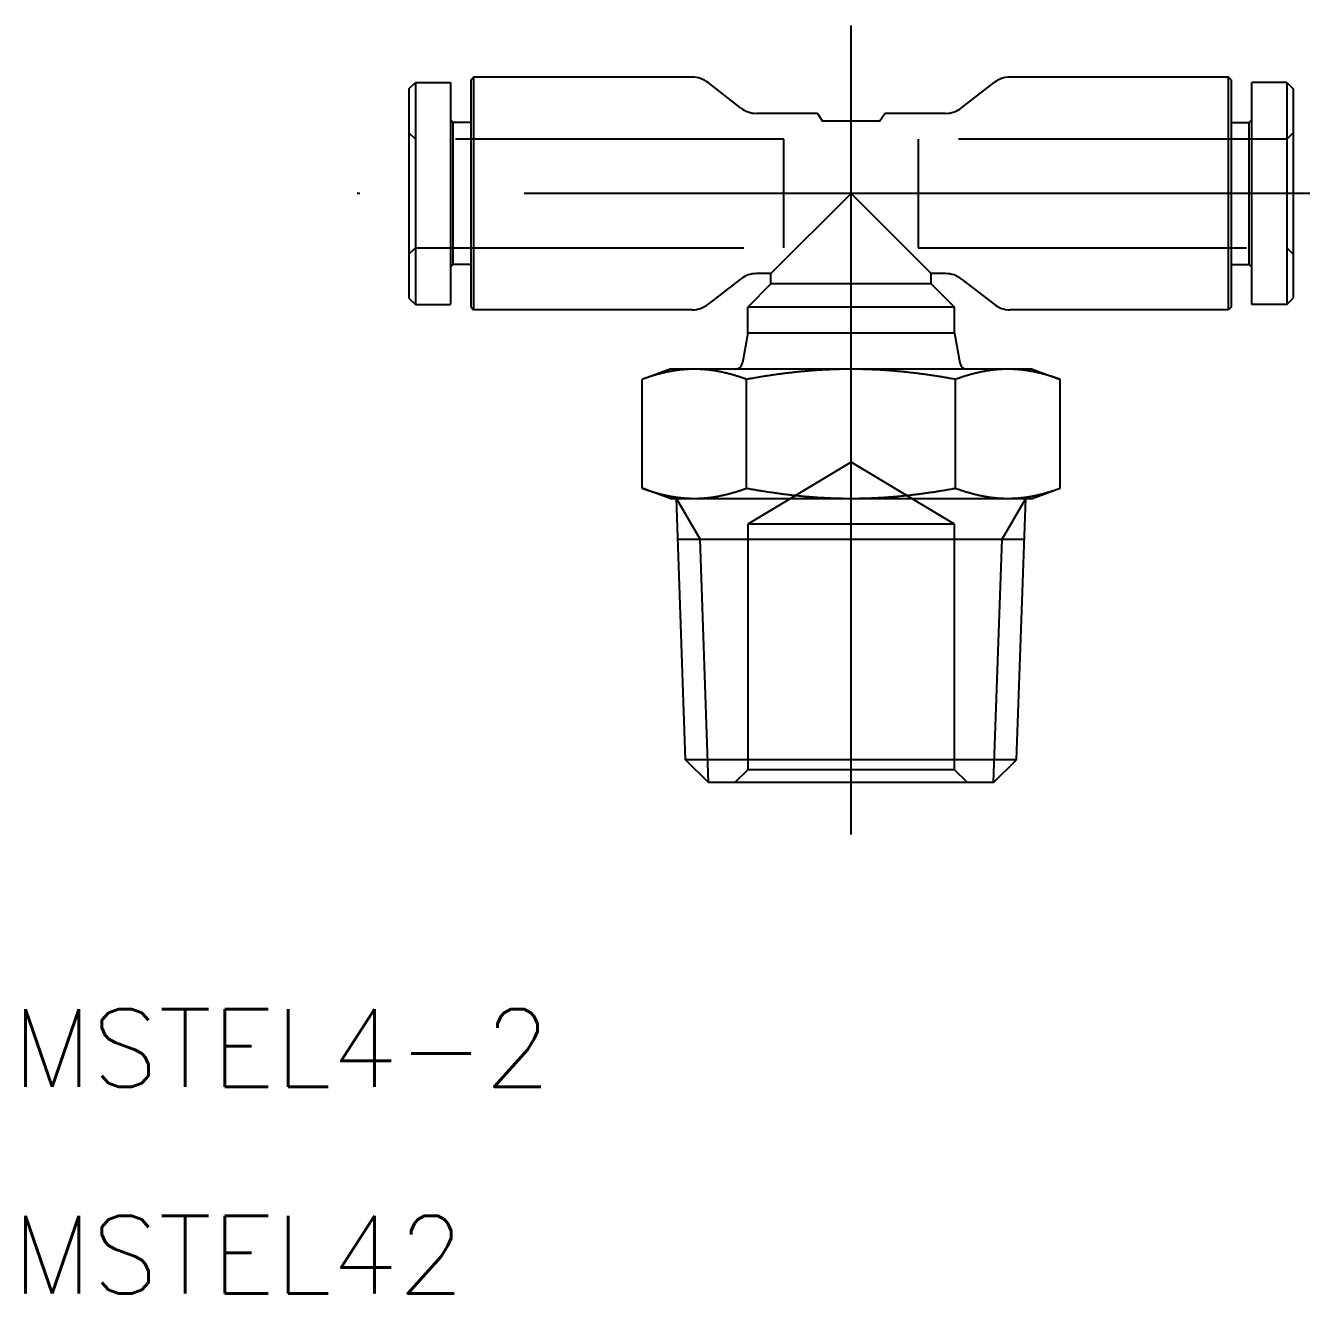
# Model space of a CAD drawing. Extents: x -31.9 to 42.6, y -42.6 to 6.5.
# Drawn here: x -31.93 to 17.42, y -42.57 to 6.5 of the extents above; entities that cross this region are included whole.
import ezdxf

# ---------------------------------------------------------------- set-up
doc = ezdxf.new("R2010")
doc.units = 0
doc.linetypes.add('CENTER', pattern=[50.8, 31.75, -6.35, 6.35, -6.35])
doc.linetypes.add('DASHED', pattern=[19.05, 12.7, -6.35])
doc.layers.get('0').update_dxf_attribs({"linetype": 'CONTINUOUS'})
doc.layers.add('CENTER', color=1, linetype='CENTER')
doc.styles.get("Standard").update_dxf_attribs({"font": 'txt.shx', "height": 3, "bigfont": 'bigfont.shx'})

msp = doc.modelspace()

# ---------------------------------------------------------------- linework, layer by layer
at = {"color": 7, "linetype": 'CONTINUOUS'}
for p, q in [((-14.7, 4.4), (-14.6, 4.5)), ((-6.143, 4.5), (-14.6, 4.5)), ((-14.6, 4.5), (-14.6, -4.5)), ((14.6, 4.5), (6.143, 4.5)), ((14.6, -4.5), (14.6, 4.5)), ((14.7, 4.4), (14.6, 4.5)), ((-17.1, 4.05), (-16.85, 4.3)), ((-17.1, 4.05), (-17.1, -4.05)), ((-16.85, 4.3), (-16.85, -4.3)), ((-16.85, 4.3), (-15.5, 4.3)), ((-15.5, 4.3), (-15.5, -4.3)), ((-14.7, -4.4), (-14.7, 4.4)), ((-4.271, 3.311), (-5.529, 4.289)), ((4.271, 3.311), (5.529, 4.289)), ((14.7, 4.4), (14.7, -4.4)), ((15.5, -4.3), (15.5, 4.3)), ((16.85, 4.3), (15.5, 4.3)), ((16.85, 4.3), (16.85, -4.3)), ((16.85, 4.3), (17.1, 4.05)), ((17.1, 4.05), (17.1, -4.05)), ((-1.3, 3.1), (-3.657, 3.1)), ((-1.3, 3.1), (-1.1, 2.8)), ((1.1, 2.8), (1.3, 3.1)), ((3.657, 3.1), (1.3, 3.1)), ((-15.4, 2.75), (-15.5, 2.85)), ((-15.4, 2.75), (-15.4, -2.75)), ((-14.7, 2.75), (-15.4, 2.75)), ((1.1, 2.8), (-1.1, 2.8)), ((14.7, 2.75), (15.4, 2.75)), ((15.4, 2.75), (15.5, 2.85)), ((15.4, -2.75), (15.4, 2.75)), ((0, 0), (-3.1, -3.1)), ((3.1, -3.1), (0, 0)), ((-15.4, -2.75), (-15.5, -2.85)), ((-14.7, -2.75), (-15.4, -2.75)), ((14.7, -2.75), (15.4, -2.75)), ((15.4, -2.75), (15.5, -2.85)), ((-4.271, -3.311), (-5.529, -4.289)), ((-3.1, -3.1), (-3.657, -3.1)), ((-3.1, -3.5), (-3.1, -3.1)), ((3.1, -3.5), (3.1, -3.1)), ((3.657, -3.1), (3.1, -3.1)), ((4.271, -3.311), (5.529, -4.289)), ((-3.1, -3.5), (-4, -4.4)), ((3.1, -3.5), (-3.1, -3.5)), ((3.1, -3.5), (4, -4.4)), ((-17.1, -4.05), (-16.85, -4.3)), ((-16.85, -4.3), (-15.5, -4.3)), ((-14.7, -4.4), (-14.6, -4.5)), ((4, -4.4), (-4, -4.4)), ((-4, -5.4), (-4, -4.4)), ((4, -5.4), (4, -4.4)), ((14.7, -4.4), (14.6, -4.5)), ((16.85, -4.3), (15.5, -4.3)), ((16.85, -4.3), (17.1, -4.05)), ((-6.143, -4.5), (-14.6, -4.5)), ((14.6, -4.5), (6.143, -4.5)), ((-4, -5.4), (-4.206, -6.553)), ((4, -5.4), (-4, -5.4)), ((4, -5.4), (4.206, -6.553)), ((-7, -6.8), (-8.083, -7.194)), ((-6.062, -6.8), (-7, -6.8)), ((0, -6.8), (-6.062, -6.8)), ((6.062, -6.8), (0, -6.8)), ((7, -6.8), (6.062, -6.8)), ((7, -6.8), (8.083, -7.194)), ((-8.083, -11.406), (-8.083, -7.194)), ((-4.041, -11.406), (-4.041, -7.194)), ((4.041, -11.406), (4.041, -7.194)), ((8.083, -11.406), (8.083, -7.194)), ((-7, -11.8), (-8.083, -11.406)), ((-7, -11.8), (-6.062, -11.8)), ((-6.4, -21.913), (-6.753, -11.8)), ((-6.062, -11.8), (0, -11.8)), ((0, -11.8), (6.062, -11.8)), ((6.062, -11.8), (7, -11.8)), ((6.4, -21.913), (6.753, -11.8)), ((7, -11.8), (8.083, -11.406)), ((-6.698, -13.378), (6.698, -13.378)), ((6.4, -21.913), (-6.4, -21.913)), ((-5.513, -22.8), (-6.4, -21.913)), ((5.513, -22.8), (6.4, -21.913)), ((5.513, -22.8), (-5.513, -22.8))]:
    msp.add_line(p, q, dxfattribs=at)
at = {"color": 3, "linetype": 'DASHED'}
for p, q in [((-16.85, 2.1), (-17.1, 2.35)), ((-2.6, 2.1), (-16.85, 2.1)), ((-2.6, -2.1), (-2.6, 2.1)), ((2.6, 2.1), (2.6, -2.1)), ((16.85, 2.1), (2.6, 2.1)), ((17.1, 2.35), (16.85, 2.1)), ((-17.1, -2.35), (-16.85, -2.1)), ((-16.85, -2.1), (-2.6, -2.1)), ((2.6, -2.1), (16.85, -2.1)), ((16.85, -2.1), (17.1, -2.35)), ((0, -10.397), (-4, -12.8)), ((4, -12.8), (0, -10.397)), ((4, -12.8), (-4, -12.8)), ((-4, -12.8), (-4, -22.3)), ((4, -22.3), (4, -12.8)), ((-4, -22.3), (-4.5, -22.8)), ((4, -22.3), (-4, -22.3)), ((4.5, -22.8), (4, -22.3))]:
    msp.add_line(p, q, dxfattribs=at)
at = {"color": 3, "linetype": 'CONTINUOUS'}
for p, q in [((-5.842, -13.378), (-6.753, -11.8)), ((5.842, -13.378), (6.753, -11.8)), ((-5.513, -22.8), (-5.842, -13.378)), ((5.513, -22.8), (5.842, -13.378))]:
    msp.add_line(p, q, dxfattribs=at)
at = {"color": 7}
for points in [[(-6.062, -6.8, 0), (-6.084, -6.8, 0), (-6.105, -6.8, 0), (-6.126, -6.8, 0), (-6.148, -6.801, 0), (-6.169, -6.801, 0), (-6.19, -6.802, 0), (-6.211, -6.802, 0), (-6.233, -6.803, 0), (-6.254, -6.804, 0), (-6.275, -6.805, 0), (-6.296, -6.806, 0), (-6.317, -6.807, 0), (-6.338, -6.808, 0), (-6.359, -6.809, 0), (-6.38, -6.811, 0), (-6.401, -6.812, 0), (-6.422, -6.813, 0), (-6.443, -6.815, 0), (-6.464, -6.817, 0), (-6.485, -6.819, 0), (-6.506, -6.82, 0), (-6.527, -6.822, 0), (-6.548, -6.824, 0), (-6.569, -6.827, 0), (-6.59, -6.829, 0), (-6.61, -6.831, 0), (-6.631, -6.833, 0), (-6.652, -6.836, 0), (-6.673, -6.838, 0), (-6.694, -6.841, 0), (-6.715, -6.844, 0), (-6.735, -6.847, 0), (-6.756, -6.85, 0), (-6.777, -6.853, 0), (-6.798, -6.856, 0), (-6.819, -6.859, 0), (-6.839, -6.862, 0), (-6.86, -6.865, 0), (-6.881, -6.869, 0), (-6.902, -6.872, 0), (-6.923, -6.876, 0), (-6.944, -6.88, 0), (-6.964, -6.883, 0), (-6.985, -6.887, 0), (-7.006, -6.891, 0), (-7.027, -6.895, 0), (-7.048, -6.899, 0), (-7.069, -6.903, 0), (-7.09, -6.908, 0), (-7.111, -6.912, 0), (-7.132, -6.916, 0), (-7.152, -6.921, 0), (-7.173, -6.925, 0), (-7.194, -6.93, 0), (-7.215, -6.935, 0), (-7.237, -6.94, 0), (-7.258, -6.944, 0), (-7.279, -6.949, 0), (-7.3, -6.955, 0), (-7.321, -6.96, 0), (-7.342, -6.965, 0), (-7.363, -6.97, 0), (-7.384, -6.976, 0), (-7.406, -6.981, 0), (-7.427, -6.987, 0), (-7.448, -6.992, 0), (-7.47, -6.998, 0), (-7.491, -7.004, 0), (-7.512, -7.01, 0), (-7.534, -7.016, 0), (-7.555, -7.022, 0), (-7.577, -7.028, 0), (-7.598, -7.035, 0), (-7.62, -7.041, 0), (-7.641, -7.047, 0), (-7.663, -7.054, 0), (-7.685, -7.06, 0), (-7.706, -7.067, 0), (-7.728, -7.074, 0), (-7.75, -7.081, 0), (-7.772, -7.088, 0), (-7.794, -7.095, 0), (-7.816, -7.102, 0), (-7.838, -7.109, 0), (-7.86, -7.116, 0), (-7.882, -7.124, 0), (-7.904, -7.131, 0), (-7.926, -7.139, 0), (-7.948, -7.146, 0), (-7.971, -7.154, 0), (-7.993, -7.162, 0), (-8.015, -7.17, 0), (-8.038, -7.178, 0), (-8.06, -7.186, 0), (-8.083, -7.194, 0)], [(-4.041, -7.194, 0), (-4.064, -7.186, 0), (-4.087, -7.178, 0), (-4.109, -7.17, 0), (-4.131, -7.162, 0), (-4.154, -7.154, 0), (-4.176, -7.146, 0), (-4.198, -7.139, 0), (-4.22, -7.131, 0), (-4.243, -7.124, 0), (-4.265, -7.116, 0), (-4.287, -7.109, 0), (-4.309, -7.102, 0), (-4.331, -7.095, 0), (-4.353, -7.088, 0), (-4.374, -7.081, 0), (-4.396, -7.074, 0), (-4.418, -7.067, 0), (-4.44, -7.06, 0), (-4.461, -7.054, 0), (-4.483, -7.047, 0), (-4.505, -7.041, 0), (-4.526, -7.035, 0), (-4.548, -7.028, 0), (-4.569, -7.022, 0), (-4.591, -7.016, 0), (-4.612, -7.01, 0), (-4.633, -7.004, 0), (-4.655, -6.998, 0), (-4.676, -6.992, 0), (-4.697, -6.987, 0), (-4.719, -6.981, 0), (-4.74, -6.976, 0), (-4.761, -6.97, 0), (-4.782, -6.965, 0), (-4.803, -6.96, 0), (-4.825, -6.955, 0), (-4.846, -6.949, 0), (-4.867, -6.944, 0), (-4.888, -6.94, 0), (-4.909, -6.935, 0), (-4.93, -6.93, 0), (-4.951, -6.925, 0), (-4.972, -6.921, 0), (-4.993, -6.916, 0), (-5.014, -6.912, 0), (-5.035, -6.908, 0), (-5.056, -6.903, 0), (-5.077, -6.899, 0), (-5.097, -6.895, 0), (-5.118, -6.891, 0), (-5.139, -6.887, 0), (-5.16, -6.883, 0), (-5.181, -6.88, 0), (-5.202, -6.876, 0), (-5.223, -6.872, 0), (-5.243, -6.869, 0), (-5.264, -6.865, 0), (-5.285, -6.862, 0), (-5.306, -6.859, 0), (-5.327, -6.856, 0), (-5.347, -6.853, 0), (-5.368, -6.85, 0), (-5.389, -6.847, 0), (-5.41, -6.844, 0), (-5.431, -6.841, 0), (-5.451, -6.838, 0), (-5.472, -6.836, 0), (-5.493, -6.833, 0), (-5.514, -6.831, 0), (-5.535, -6.829, 0), (-5.556, -6.827, 0), (-5.577, -6.824, 0), (-5.597, -6.822, 0), (-5.618, -6.82, 0), (-5.639, -6.819, 0), (-5.66, -6.817, 0), (-5.681, -6.815, 0), (-5.702, -6.813, 0), (-5.723, -6.812, 0), (-5.744, -6.811, 0), (-5.765, -6.809, 0), (-5.786, -6.808, 0), (-5.807, -6.807, 0), (-5.828, -6.806, 0), (-5.849, -6.805, 0), (-5.871, -6.804, 0), (-5.892, -6.803, 0), (-5.913, -6.802, 0), (-5.934, -6.802, 0), (-5.955, -6.801, 0), (-5.977, -6.801, 0), (-5.998, -6.8, 0), (-6.019, -6.8, 0), (-6.041, -6.8, 0), (-6.062, -6.8, 0)], [(0, -6.8, 0), (-0.043, -6.8, 0), (-0.086, -6.8, 0), (-0.128, -6.8, 0), (-0.171, -6.801, 0), (-0.214, -6.801, 0), (-0.256, -6.802, 0), (-0.299, -6.802, 0), (-0.341, -6.803, 0), (-0.383, -6.804, 0), (-0.426, -6.805, 0), (-0.468, -6.806, 0), (-0.51, -6.807, 0), (-0.552, -6.808, 0), (-0.594, -6.809, 0), (-0.636, -6.811, 0), (-0.678, -6.812, 0), (-0.72, -6.813, 0), (-0.762, -6.815, 0), (-0.804, -6.817, 0), (-0.846, -6.819, 0), (-0.888, -6.82, 0), (-0.929, -6.822, 0), (-0.971, -6.824, 0), (-1.013, -6.827, 0), (-1.055, -6.829, 0), (-1.096, -6.831, 0), (-1.138, -6.833, 0), (-1.18, -6.836, 0), (-1.221, -6.838, 0), (-1.263, -6.841, 0), (-1.305, -6.844, 0), (-1.346, -6.847, 0), (-1.388, -6.85, 0), (-1.43, -6.853, 0), (-1.471, -6.856, 0), (-1.513, -6.859, 0), (-1.554, -6.862, 0), (-1.596, -6.865, 0), (-1.638, -6.869, 0), (-1.679, -6.872, 0), (-1.721, -6.876, 0), (-1.763, -6.88, 0), (-1.804, -6.883, 0), (-1.846, -6.887, 0), (-1.888, -6.891, 0), (-1.93, -6.895, 0), (-1.971, -6.899, 0), (-2.013, -6.903, 0), (-2.055, -6.908, 0), (-2.097, -6.912, 0), (-2.139, -6.916, 0), (-2.181, -6.921, 0), (-2.223, -6.925, 0), (-2.265, -6.93, 0), (-2.307, -6.935, 0), (-2.349, -6.94, 0), (-2.391, -6.944, 0), (-2.433, -6.949, 0), (-2.475, -6.955, 0), (-2.517, -6.96, 0), (-2.56, -6.965, 0), (-2.602, -6.97, 0), (-2.644, -6.976, 0), (-2.687, -6.981, 0), (-2.729, -6.987, 0), (-2.772, -6.992, 0), (-2.815, -6.998, 0), (-2.857, -7.004, 0), (-2.9, -7.01, 0), (-2.943, -7.016, 0), (-2.986, -7.022, 0), (-3.029, -7.028, 0), (-3.072, -7.035, 0), (-3.115, -7.041, 0), (-3.158, -7.047, 0), (-3.202, -7.054, 0), (-3.245, -7.06, 0), (-3.288, -7.067, 0), (-3.332, -7.074, 0), (-3.375, -7.081, 0), (-3.419, -7.088, 0), (-3.463, -7.095, 0), (-3.507, -7.102, 0), (-3.551, -7.109, 0), (-3.595, -7.116, 0), (-3.639, -7.124, 0), (-3.683, -7.131, 0), (-3.728, -7.139, 0), (-3.772, -7.146, 0), (-3.817, -7.154, 0), (-3.862, -7.162, 0), (-3.906, -7.17, 0), (-3.951, -7.178, 0), (-3.996, -7.186, 0), (-4.041, -7.194, 0)], [(4.041, -7.194, 0), (3.996, -7.186, 0), (3.951, -7.178, 0), (3.906, -7.17, 0), (3.862, -7.162, 0), (3.817, -7.154, 0), (3.772, -7.146, 0), (3.728, -7.139, 0), (3.683, -7.131, 0), (3.639, -7.124, 0), (3.595, -7.116, 0), (3.551, -7.109, 0), (3.507, -7.102, 0), (3.463, -7.095, 0), (3.419, -7.088, 0), (3.375, -7.081, 0), (3.332, -7.074, 0), (3.288, -7.067, 0), (3.245, -7.06, 0), (3.202, -7.054, 0), (3.158, -7.047, 0), (3.115, -7.041, 0), (3.072, -7.035, 0), (3.029, -7.028, 0), (2.986, -7.022, 0), (2.943, -7.016, 0), (2.9, -7.01, 0), (2.857, -7.004, 0), (2.815, -6.998, 0), (2.772, -6.992, 0), (2.729, -6.987, 0), (2.687, -6.981, 0), (2.644, -6.976, 0), (2.602, -6.97, 0), (2.56, -6.965, 0), (2.517, -6.96, 0), (2.475, -6.955, 0), (2.433, -6.949, 0), (2.391, -6.944, 0), (2.349, -6.94, 0), (2.307, -6.935, 0), (2.265, -6.93, 0), (2.223, -6.925, 0), (2.181, -6.921, 0), (2.139, -6.916, 0), (2.097, -6.912, 0), (2.055, -6.908, 0), (2.013, -6.903, 0), (1.971, -6.899, 0), (1.93, -6.895, 0), (1.888, -6.891, 0), (1.846, -6.887, 0), (1.804, -6.883, 0), (1.763, -6.88, 0), (1.721, -6.876, 0), (1.679, -6.872, 0), (1.638, -6.869, 0), (1.596, -6.865, 0), (1.554, -6.862, 0), (1.513, -6.859, 0), (1.471, -6.856, 0), (1.43, -6.853, 0), (1.388, -6.85, 0), (1.346, -6.847, 0), (1.305, -6.844, 0), (1.263, -6.841, 0), (1.221, -6.838, 0), (1.18, -6.836, 0), (1.138, -6.833, 0), (1.096, -6.831, 0), (1.055, -6.829, 0), (1.013, -6.827, 0), (0.971, -6.824, 0), (0.929, -6.822, 0), (0.888, -6.82, 0), (0.846, -6.819, 0), (0.804, -6.817, 0), (0.762, -6.815, 0), (0.72, -6.813, 0), (0.678, -6.812, 0), (0.636, -6.811, 0), (0.594, -6.809, 0), (0.552, -6.808, 0), (0.51, -6.807, 0), (0.468, -6.806, 0), (0.426, -6.805, 0), (0.383, -6.804, 0), (0.341, -6.803, 0), (0.299, -6.802, 0), (0.256, -6.802, 0), (0.214, -6.801, 0), (0.171, -6.801, 0), (0.128, -6.8, 0), (0.086, -6.8, 0), (0.043, -6.8, 0), (0, -6.8, 0)], [(6.062, -6.8, 0), (6.041, -6.8, 0), (6.019, -6.8, 0), (5.998, -6.8, 0), (5.977, -6.801, 0), (5.955, -6.801, 0), (5.934, -6.802, 0), (5.913, -6.802, 0), (5.892, -6.803, 0), (5.871, -6.804, 0), (5.849, -6.805, 0), (5.828, -6.806, 0), (5.807, -6.807, 0), (5.786, -6.808, 0), (5.765, -6.809, 0), (5.744, -6.811, 0), (5.723, -6.812, 0), (5.702, -6.813, 0), (5.681, -6.815, 0), (5.66, -6.817, 0), (5.639, -6.819, 0), (5.618, -6.82, 0), (5.597, -6.822, 0), (5.577, -6.824, 0), (5.556, -6.827, 0), (5.535, -6.829, 0), (5.514, -6.831, 0), (5.493, -6.833, 0), (5.472, -6.836, 0), (5.451, -6.838, 0), (5.431, -6.841, 0), (5.41, -6.844, 0), (5.389, -6.847, 0), (5.368, -6.85, 0), (5.347, -6.853, 0), (5.327, -6.856, 0), (5.306, -6.859, 0), (5.285, -6.862, 0), (5.264, -6.865, 0), (5.243, -6.869, 0), (5.223, -6.872, 0), (5.202, -6.876, 0), (5.181, -6.88, 0), (5.16, -6.883, 0), (5.139, -6.887, 0), (5.118, -6.891, 0), (5.097, -6.895, 0), (5.077, -6.899, 0), (5.056, -6.903, 0), (5.035, -6.908, 0), (5.014, -6.912, 0), (4.993, -6.916, 0), (4.972, -6.921, 0), (4.951, -6.925, 0), (4.93, -6.93, 0), (4.909, -6.935, 0), (4.888, -6.94, 0), (4.867, -6.944, 0), (4.846, -6.949, 0), (4.825, -6.955, 0), (4.803, -6.96, 0), (4.782, -6.965, 0), (4.761, -6.97, 0), (4.74, -6.976, 0), (4.719, -6.981, 0), (4.697, -6.987, 0), (4.676, -6.992, 0), (4.655, -6.998, 0), (4.633, -7.004, 0), (4.612, -7.01, 0), (4.591, -7.016, 0), (4.569, -7.022, 0), (4.548, -7.028, 0), (4.526, -7.035, 0), (4.505, -7.041, 0), (4.483, -7.047, 0), (4.461, -7.054, 0), (4.44, -7.06, 0), (4.418, -7.067, 0), (4.396, -7.074, 0), (4.374, -7.081, 0), (4.353, -7.088, 0), (4.331, -7.095, 0), (4.309, -7.102, 0), (4.287, -7.109, 0), (4.265, -7.116, 0), (4.243, -7.124, 0), (4.22, -7.131, 0), (4.198, -7.139, 0), (4.176, -7.146, 0), (4.154, -7.154, 0), (4.131, -7.162, 0), (4.109, -7.17, 0), (4.087, -7.178, 0), (4.064, -7.186, 0), (4.041, -7.194, 0)], [(8.083, -7.194, 0), (8.06, -7.186, 0), (8.038, -7.178, 0), (8.015, -7.17, 0), (7.993, -7.162, 0), (7.971, -7.154, 0), (7.948, -7.146, 0), (7.926, -7.139, 0), (7.904, -7.131, 0), (7.882, -7.124, 0), (7.86, -7.116, 0), (7.838, -7.109, 0), (7.816, -7.102, 0), (7.794, -7.095, 0), (7.772, -7.088, 0), (7.75, -7.081, 0), (7.728, -7.074, 0), (7.706, -7.067, 0), (7.685, -7.06, 0), (7.663, -7.054, 0), (7.641, -7.047, 0), (7.62, -7.041, 0), (7.598, -7.035, 0), (7.577, -7.028, 0), (7.555, -7.022, 0), (7.534, -7.016, 0), (7.512, -7.01, 0), (7.491, -7.004, 0), (7.47, -6.998, 0), (7.448, -6.992, 0), (7.427, -6.987, 0), (7.406, -6.981, 0), (7.384, -6.976, 0), (7.363, -6.97, 0), (7.342, -6.965, 0), (7.321, -6.96, 0), (7.3, -6.955, 0), (7.279, -6.949, 0), (7.258, -6.944, 0), (7.237, -6.94, 0), (7.215, -6.935, 0), (7.194, -6.93, 0), (7.173, -6.925, 0), (7.152, -6.921, 0), (7.132, -6.916, 0), (7.111, -6.912, 0), (7.09, -6.908, 0), (7.069, -6.903, 0), (7.048, -6.899, 0), (7.027, -6.895, 0), (7.006, -6.891, 0), (6.985, -6.887, 0), (6.964, -6.883, 0), (6.944, -6.88, 0), (6.923, -6.876, 0), (6.902, -6.872, 0), (6.881, -6.869, 0), (6.86, -6.865, 0), (6.839, -6.862, 0), (6.819, -6.859, 0), (6.798, -6.856, 0), (6.777, -6.853, 0), (6.756, -6.85, 0), (6.735, -6.847, 0), (6.715, -6.844, 0), (6.694, -6.841, 0), (6.673, -6.838, 0), (6.652, -6.836, 0), (6.631, -6.833, 0), (6.61, -6.831, 0), (6.59, -6.829, 0), (6.569, -6.827, 0), (6.548, -6.824, 0), (6.527, -6.822, 0), (6.506, -6.82, 0), (6.485, -6.819, 0), (6.464, -6.817, 0), (6.443, -6.815, 0), (6.422, -6.813, 0), (6.401, -6.812, 0), (6.38, -6.811, 0), (6.359, -6.809, 0), (6.338, -6.808, 0), (6.317, -6.807, 0), (6.296, -6.806, 0), (6.275, -6.805, 0), (6.254, -6.804, 0), (6.233, -6.803, 0), (6.211, -6.802, 0), (6.19, -6.802, 0), (6.169, -6.801, 0), (6.148, -6.801, 0), (6.126, -6.8, 0), (6.105, -6.8, 0), (6.084, -6.8, 0), (6.062, -6.8, 0)], [(-8.083, -11.406, 0), (-8.06, -11.414, 0), (-8.038, -11.422, 0), (-8.015, -11.43, 0), (-7.993, -11.438, 0), (-7.971, -11.446, 0), (-7.948, -11.454, 0), (-7.926, -11.461, 0), (-7.904, -11.469, 0), (-7.882, -11.476, 0), (-7.86, -11.484, 0), (-7.838, -11.491, 0), (-7.816, -11.498, 0), (-7.794, -11.505, 0), (-7.772, -11.512, 0), (-7.75, -11.519, 0), (-7.728, -11.526, 0), (-7.707, -11.533, 0), (-7.685, -11.54, 0), (-7.663, -11.546, 0), (-7.642, -11.553, 0), (-7.62, -11.559, 0), (-7.599, -11.565, 0), (-7.577, -11.572, 0), (-7.556, -11.578, 0), (-7.534, -11.584, 0), (-7.513, -11.59, 0), (-7.491, -11.596, 0), (-7.47, -11.602, 0), (-7.449, -11.607, 0), (-7.427, -11.613, 0), (-7.406, -11.619, 0), (-7.385, -11.624, 0), (-7.364, -11.63, 0), (-7.343, -11.635, 0), (-7.321, -11.64, 0), (-7.3, -11.645, 0), (-7.279, -11.65, 0), (-7.258, -11.655, 0), (-7.237, -11.66, 0), (-7.216, -11.665, 0), (-7.195, -11.67, 0), (-7.174, -11.675, 0), (-7.153, -11.679, 0), (-7.132, -11.684, 0), (-7.111, -11.688, 0), (-7.09, -11.692, 0), (-7.069, -11.697, 0), (-7.048, -11.701, 0), (-7.028, -11.705, 0), (-7.007, -11.709, 0), (-6.986, -11.713, 0), (-6.965, -11.717, 0), (-6.944, -11.72, 0), (-6.923, -11.724, 0), (-6.902, -11.728, 0), (-6.882, -11.731, 0), (-6.861, -11.735, 0), (-6.84, -11.738, 0), (-6.819, -11.741, 0), (-6.798, -11.744, 0), (-6.777, -11.747, 0), (-6.757, -11.75, 0), (-6.736, -11.753, 0), (-6.715, -11.756, 0), (-6.694, -11.759, 0), (-6.673, -11.761, 0), (-6.653, -11.764, 0), (-6.632, -11.767, 0), (-6.611, -11.769, 0), (-6.59, -11.771, 0), (-6.569, -11.773, 0), (-6.548, -11.776, 0), (-6.527, -11.778, 0), (-6.506, -11.78, 0), (-6.485, -11.781, 0), (-6.465, -11.783, 0), (-6.444, -11.785, 0), (-6.423, -11.787, 0), (-6.402, -11.788, 0), (-6.381, -11.79, 0), (-6.36, -11.791, 0), (-6.339, -11.792, 0), (-6.317, -11.793, 0), (-6.296, -11.794, 0), (-6.275, -11.795, 0), (-6.254, -11.796, 0), (-6.233, -11.797, 0), (-6.212, -11.798, 0), (-6.19, -11.798, 0), (-6.169, -11.799, 0), (-6.148, -11.799, 0), (-6.126, -11.8, 0), (-6.105, -11.8, 0), (-6.084, -11.8, 0), (-6.062, -11.8, 0)], [(-6.062, -11.8, 0), (-6.041, -11.8, 0), (-6.019, -11.8, 0), (-5.998, -11.8, 0), (-5.977, -11.799, 0), (-5.955, -11.799, 0), (-5.934, -11.798, 0), (-5.913, -11.798, 0), (-5.892, -11.797, 0), (-5.87, -11.796, 0), (-5.849, -11.795, 0), (-5.828, -11.794, 0), (-5.807, -11.793, 0), (-5.786, -11.792, 0), (-5.765, -11.791, 0), (-5.744, -11.79, 0), (-5.723, -11.788, 0), (-5.702, -11.787, 0), (-5.681, -11.785, 0), (-5.66, -11.783, 0), (-5.639, -11.781, 0), (-5.618, -11.78, 0), (-5.597, -11.778, 0), (-5.576, -11.776, 0), (-5.555, -11.773, 0), (-5.534, -11.771, 0), (-5.514, -11.769, 0), (-5.493, -11.767, 0), (-5.472, -11.764, 0), (-5.451, -11.761, 0), (-5.43, -11.759, 0), (-5.409, -11.756, 0), (-5.388, -11.753, 0), (-5.368, -11.75, 0), (-5.347, -11.747, 0), (-5.326, -11.744, 0), (-5.305, -11.741, 0), (-5.284, -11.738, 0), (-5.264, -11.735, 0), (-5.243, -11.731, 0), (-5.222, -11.728, 0), (-5.201, -11.724, 0), (-5.18, -11.72, 0), (-5.159, -11.717, 0), (-5.139, -11.713, 0), (-5.118, -11.709, 0), (-5.097, -11.705, 0), (-5.076, -11.701, 0), (-5.055, -11.697, 0), (-5.034, -11.692, 0), (-5.013, -11.688, 0), (-4.992, -11.684, 0), (-4.971, -11.679, 0), (-4.95, -11.675, 0), (-4.929, -11.67, 0), (-4.908, -11.665, 0), (-4.887, -11.66, 0), (-4.866, -11.655, 0), (-4.845, -11.65, 0), (-4.824, -11.645, 0), (-4.803, -11.64, 0), (-4.782, -11.635, 0), (-4.761, -11.63, 0), (-4.739, -11.624, 0), (-4.718, -11.619, 0), (-4.697, -11.613, 0), (-4.676, -11.607, 0), (-4.654, -11.602, 0), (-4.633, -11.596, 0), (-4.612, -11.59, 0), (-4.59, -11.584, 0), (-4.569, -11.578, 0), (-4.547, -11.572, 0), (-4.526, -11.565, 0), (-4.504, -11.559, 0), (-4.483, -11.553, 0), (-4.461, -11.546, 0), (-4.439, -11.54, 0), (-4.418, -11.533, 0), (-4.396, -11.526, 0), (-4.374, -11.519, 0), (-4.352, -11.512, 0), (-4.33, -11.505, 0), (-4.308, -11.498, 0), (-4.286, -11.491, 0), (-4.264, -11.484, 0), (-4.242, -11.476, 0), (-4.22, -11.469, 0), (-4.198, -11.461, 0), (-4.176, -11.454, 0), (-4.154, -11.446, 0), (-4.131, -11.438, 0), (-4.109, -11.43, 0), (-4.086, -11.422, 0), (-4.064, -11.414, 0), (-4.041, -11.406, 0)], [(-4.041, -11.406, 0), (-3.996, -11.414, 0), (-3.951, -11.422, 0), (-3.906, -11.43, 0), (-3.862, -11.438, 0), (-3.817, -11.446, 0), (-3.773, -11.454, 0), (-3.728, -11.461, 0), (-3.684, -11.469, 0), (-3.64, -11.476, 0), (-3.595, -11.484, 0), (-3.551, -11.491, 0), (-3.507, -11.498, 0), (-3.464, -11.505, 0), (-3.42, -11.512, 0), (-3.376, -11.519, 0), (-3.333, -11.526, 0), (-3.289, -11.533, 0), (-3.246, -11.54, 0), (-3.202, -11.546, 0), (-3.159, -11.553, 0), (-3.116, -11.559, 0), (-3.073, -11.565, 0), (-3.03, -11.572, 0), (-2.987, -11.578, 0), (-2.944, -11.584, 0), (-2.901, -11.59, 0), (-2.858, -11.596, 0), (-2.816, -11.602, 0), (-2.773, -11.607, 0), (-2.731, -11.613, 0), (-2.688, -11.619, 0), (-2.646, -11.624, 0), (-2.603, -11.63, 0), (-2.561, -11.635, 0), (-2.519, -11.64, 0), (-2.476, -11.645, 0), (-2.434, -11.65, 0), (-2.392, -11.655, 0), (-2.35, -11.66, 0), (-2.308, -11.665, 0), (-2.266, -11.67, 0), (-2.224, -11.675, 0), (-2.182, -11.679, 0), (-2.14, -11.684, 0), (-2.098, -11.688, 0), (-2.056, -11.692, 0), (-2.014, -11.697, 0), (-1.973, -11.701, 0), (-1.931, -11.705, 0), (-1.889, -11.709, 0), (-1.847, -11.713, 0), (-1.806, -11.717, 0), (-1.764, -11.72, 0), (-1.722, -11.724, 0), (-1.681, -11.728, 0), (-1.639, -11.731, 0), (-1.597, -11.735, 0), (-1.556, -11.738, 0), (-1.514, -11.741, 0), (-1.472, -11.744, 0), (-1.431, -11.747, 0), (-1.389, -11.75, 0), (-1.347, -11.753, 0), (-1.306, -11.756, 0), (-1.264, -11.759, 0), (-1.222, -11.761, 0), (-1.181, -11.764, 0), (-1.139, -11.767, 0), (-1.097, -11.769, 0), (-1.056, -11.771, 0), (-1.014, -11.773, 0), (-0.972, -11.776, 0), (-0.93, -11.778, 0), (-0.888, -11.78, 0), (-0.847, -11.781, 0), (-0.805, -11.783, 0), (-0.763, -11.785, 0), (-0.721, -11.787, 0), (-0.679, -11.788, 0), (-0.637, -11.79, 0), (-0.595, -11.791, 0), (-0.553, -11.792, 0), (-0.511, -11.793, 0), (-0.468, -11.794, 0), (-0.426, -11.795, 0), (-0.384, -11.796, 0), (-0.341, -11.797, 0), (-0.299, -11.798, 0), (-0.256, -11.798, 0), (-0.214, -11.799, 0), (-0.171, -11.799, 0), (-0.129, -11.8, 0), (-0.086, -11.8, 0), (-0.043, -11.8, 0), (0, -11.8, 0)], [(0, -11.8, 0), (0.043, -11.8, 0), (0.086, -11.8, 0), (0.129, -11.8, 0), (0.171, -11.799, 0), (0.214, -11.799, 0), (0.256, -11.798, 0), (0.299, -11.798, 0), (0.341, -11.797, 0), (0.384, -11.796, 0), (0.426, -11.795, 0), (0.468, -11.794, 0), (0.511, -11.793, 0), (0.553, -11.792, 0), (0.595, -11.791, 0), (0.637, -11.79, 0), (0.679, -11.788, 0), (0.721, -11.787, 0), (0.763, -11.785, 0), (0.805, -11.783, 0), (0.847, -11.781, 0), (0.888, -11.78, 0), (0.93, -11.778, 0), (0.972, -11.776, 0), (1.014, -11.773, 0), (1.056, -11.771, 0), (1.097, -11.769, 0), (1.139, -11.767, 0), (1.181, -11.764, 0), (1.222, -11.761, 0), (1.264, -11.759, 0), (1.306, -11.756, 0), (1.347, -11.753, 0), (1.389, -11.75, 0), (1.431, -11.747, 0), (1.472, -11.744, 0), (1.514, -11.741, 0), (1.556, -11.738, 0), (1.597, -11.735, 0), (1.639, -11.731, 0), (1.681, -11.728, 0), (1.722, -11.724, 0), (1.764, -11.72, 0), (1.806, -11.717, 0), (1.847, -11.713, 0), (1.889, -11.709, 0), (1.931, -11.705, 0), (1.973, -11.701, 0), (2.014, -11.697, 0), (2.056, -11.692, 0), (2.098, -11.688, 0), (2.14, -11.684, 0), (2.182, -11.679, 0), (2.224, -11.675, 0), (2.266, -11.67, 0), (2.308, -11.665, 0), (2.35, -11.66, 0), (2.392, -11.655, 0), (2.434, -11.65, 0), (2.476, -11.645, 0), (2.519, -11.64, 0), (2.561, -11.635, 0), (2.603, -11.63, 0), (2.646, -11.624, 0), (2.688, -11.619, 0), (2.731, -11.613, 0), (2.773, -11.607, 0), (2.816, -11.602, 0), (2.858, -11.596, 0), (2.901, -11.59, 0), (2.944, -11.584, 0), (2.987, -11.578, 0), (3.03, -11.572, 0), (3.073, -11.565, 0), (3.116, -11.559, 0), (3.159, -11.553, 0), (3.202, -11.546, 0), (3.246, -11.54, 0), (3.289, -11.533, 0), (3.333, -11.526, 0), (3.376, -11.519, 0), (3.42, -11.512, 0), (3.464, -11.505, 0), (3.507, -11.498, 0), (3.551, -11.491, 0), (3.595, -11.484, 0), (3.64, -11.476, 0), (3.684, -11.469, 0), (3.728, -11.461, 0), (3.773, -11.454, 0), (3.817, -11.446, 0), (3.862, -11.438, 0), (3.906, -11.43, 0), (3.951, -11.422, 0), (3.996, -11.414, 0), (4.041, -11.406, 0)], [(4.041, -11.406, 0), (4.064, -11.414, 0), (4.086, -11.422, 0), (4.109, -11.43, 0), (4.131, -11.438, 0), (4.154, -11.446, 0), (4.176, -11.454, 0), (4.198, -11.461, 0), (4.22, -11.469, 0), (4.242, -11.476, 0), (4.264, -11.484, 0), (4.286, -11.491, 0), (4.308, -11.498, 0), (4.33, -11.505, 0), (4.352, -11.512, 0), (4.374, -11.519, 0), (4.396, -11.526, 0), (4.418, -11.533, 0), (4.439, -11.54, 0), (4.461, -11.546, 0), (4.483, -11.553, 0), (4.504, -11.559, 0), (4.526, -11.565, 0), (4.547, -11.572, 0), (4.569, -11.578, 0), (4.59, -11.584, 0), (4.612, -11.59, 0), (4.633, -11.596, 0), (4.654, -11.602, 0), (4.676, -11.607, 0), (4.697, -11.613, 0), (4.718, -11.619, 0), (4.739, -11.624, 0), (4.761, -11.63, 0), (4.782, -11.635, 0), (4.803, -11.64, 0), (4.824, -11.645, 0), (4.845, -11.65, 0), (4.866, -11.655, 0), (4.887, -11.66, 0), (4.908, -11.665, 0), (4.929, -11.67, 0), (4.95, -11.675, 0), (4.971, -11.679, 0), (4.992, -11.684, 0), (5.013, -11.688, 0), (5.034, -11.692, 0), (5.055, -11.697, 0), (5.076, -11.701, 0), (5.097, -11.705, 0), (5.118, -11.709, 0), (5.139, -11.713, 0), (5.159, -11.717, 0), (5.18, -11.72, 0), (5.201, -11.724, 0), (5.222, -11.728, 0), (5.243, -11.731, 0), (5.264, -11.735, 0), (5.284, -11.738, 0), (5.305, -11.741, 0), (5.326, -11.744, 0), (5.347, -11.747, 0), (5.368, -11.75, 0), (5.388, -11.753, 0), (5.409, -11.756, 0), (5.43, -11.759, 0), (5.451, -11.761, 0), (5.472, -11.764, 0), (5.493, -11.767, 0), (5.514, -11.769, 0), (5.534, -11.771, 0), (5.555, -11.773, 0), (5.576, -11.776, 0), (5.597, -11.778, 0), (5.618, -11.78, 0), (5.639, -11.781, 0), (5.66, -11.783, 0), (5.681, -11.785, 0), (5.702, -11.787, 0), (5.723, -11.788, 0), (5.744, -11.79, 0), (5.765, -11.791, 0), (5.786, -11.792, 0), (5.807, -11.793, 0), (5.828, -11.794, 0), (5.849, -11.795, 0), (5.87, -11.796, 0), (5.892, -11.797, 0), (5.913, -11.798, 0), (5.934, -11.798, 0), (5.955, -11.799, 0), (5.977, -11.799, 0), (5.998, -11.8, 0), (6.019, -11.8, 0), (6.041, -11.8, 0), (6.062, -11.8, 0)], [(6.062, -11.8, 0), (6.084, -11.8, 0), (6.105, -11.8, 0), (6.126, -11.8, 0), (6.148, -11.799, 0), (6.169, -11.799, 0), (6.19, -11.798, 0), (6.212, -11.798, 0), (6.233, -11.797, 0), (6.254, -11.796, 0), (6.275, -11.795, 0), (6.296, -11.794, 0), (6.317, -11.793, 0), (6.339, -11.792, 0), (6.36, -11.791, 0), (6.381, -11.79, 0), (6.402, -11.788, 0), (6.423, -11.787, 0), (6.444, -11.785, 0), (6.465, -11.783, 0), (6.485, -11.781, 0), (6.506, -11.78, 0), (6.527, -11.778, 0), (6.548, -11.776, 0), (6.569, -11.773, 0), (6.59, -11.771, 0), (6.611, -11.769, 0), (6.632, -11.767, 0), (6.653, -11.764, 0), (6.673, -11.761, 0), (6.694, -11.759, 0), (6.715, -11.756, 0), (6.736, -11.753, 0), (6.757, -11.75, 0), (6.777, -11.747, 0), (6.798, -11.744, 0), (6.819, -11.741, 0), (6.84, -11.738, 0), (6.861, -11.735, 0), (6.882, -11.731, 0), (6.902, -11.728, 0), (6.923, -11.724, 0), (6.944, -11.72, 0), (6.965, -11.717, 0), (6.986, -11.713, 0), (7.007, -11.709, 0), (7.028, -11.705, 0), (7.048, -11.701, 0), (7.069, -11.697, 0), (7.09, -11.692, 0), (7.111, -11.688, 0), (7.132, -11.684, 0), (7.153, -11.679, 0), (7.174, -11.675, 0), (7.195, -11.67, 0), (7.216, -11.665, 0), (7.237, -11.66, 0), (7.258, -11.655, 0), (7.279, -11.65, 0), (7.3, -11.645, 0), (7.321, -11.64, 0), (7.343, -11.635, 0), (7.364, -11.63, 0), (7.385, -11.624, 0), (7.406, -11.619, 0), (7.427, -11.613, 0), (7.449, -11.607, 0), (7.47, -11.602, 0), (7.491, -11.596, 0), (7.513, -11.59, 0), (7.534, -11.584, 0), (7.556, -11.578, 0), (7.577, -11.572, 0), (7.599, -11.565, 0), (7.62, -11.559, 0), (7.642, -11.553, 0), (7.663, -11.546, 0), (7.685, -11.54, 0), (7.707, -11.533, 0), (7.728, -11.526, 0), (7.75, -11.519, 0), (7.772, -11.512, 0), (7.794, -11.505, 0), (7.816, -11.498, 0), (7.838, -11.491, 0), (7.86, -11.484, 0), (7.882, -11.476, 0), (7.904, -11.469, 0), (7.926, -11.461, 0), (7.948, -11.454, 0), (7.971, -11.446, 0), (7.993, -11.438, 0), (8.015, -11.43, 0), (8.038, -11.422, 0), (8.06, -11.414, 0), (8.083, -11.406, 0)]]:
    msp.add_polyline3d(points, dxfattribs=at)
at = {"color": 7, "linetype": 'CONTINUOUS'}
for centre, radius, start, end in [((-6.143, 3.5), 1, 52.125, 90), ((6.143, 3.5), 1, 90, 127.875), ((-3.657, 4.1), 1, 232.125, 270), ((3.657, 4.1), 1, 270, 307.875), ((-3.657, -4.1), 1, 90, 127.875), ((3.657, -4.1), 1, 52.125, 90), ((-6.143, -3.5), 1, 270, 307.875), ((6.143, -3.5), 1, 232.125, 270), ((-4.501, -6.5), 0.3, 270, 349.8753), ((4.501, -6.5), 0.3, 190.1247, 270)]:
    msp.add_arc(centre, radius, start, end, dxfattribs=at)
at = {"layer": 'CENTER', "color": 1, "linetype": 'CENTER'}
for p, q in [((0, -24.8), (0, 6.5)), ((19.1, 0), (-19.1, 0))]:
    msp.add_line(p, q, dxfattribs=at)

# ---------------------------------------------------------------- texts
at = {"color": 7, "linetype": 'CONTINUOUS'}
for s, p in [('MSTEL4-2', (-32.446, -34.568)), ('MSTEL42', (-32.446, -42.568))]:
    msp.add_text(s, height=3, dxfattribs=at).set_placement(p)

doc.saveas('drawing.dxf')
